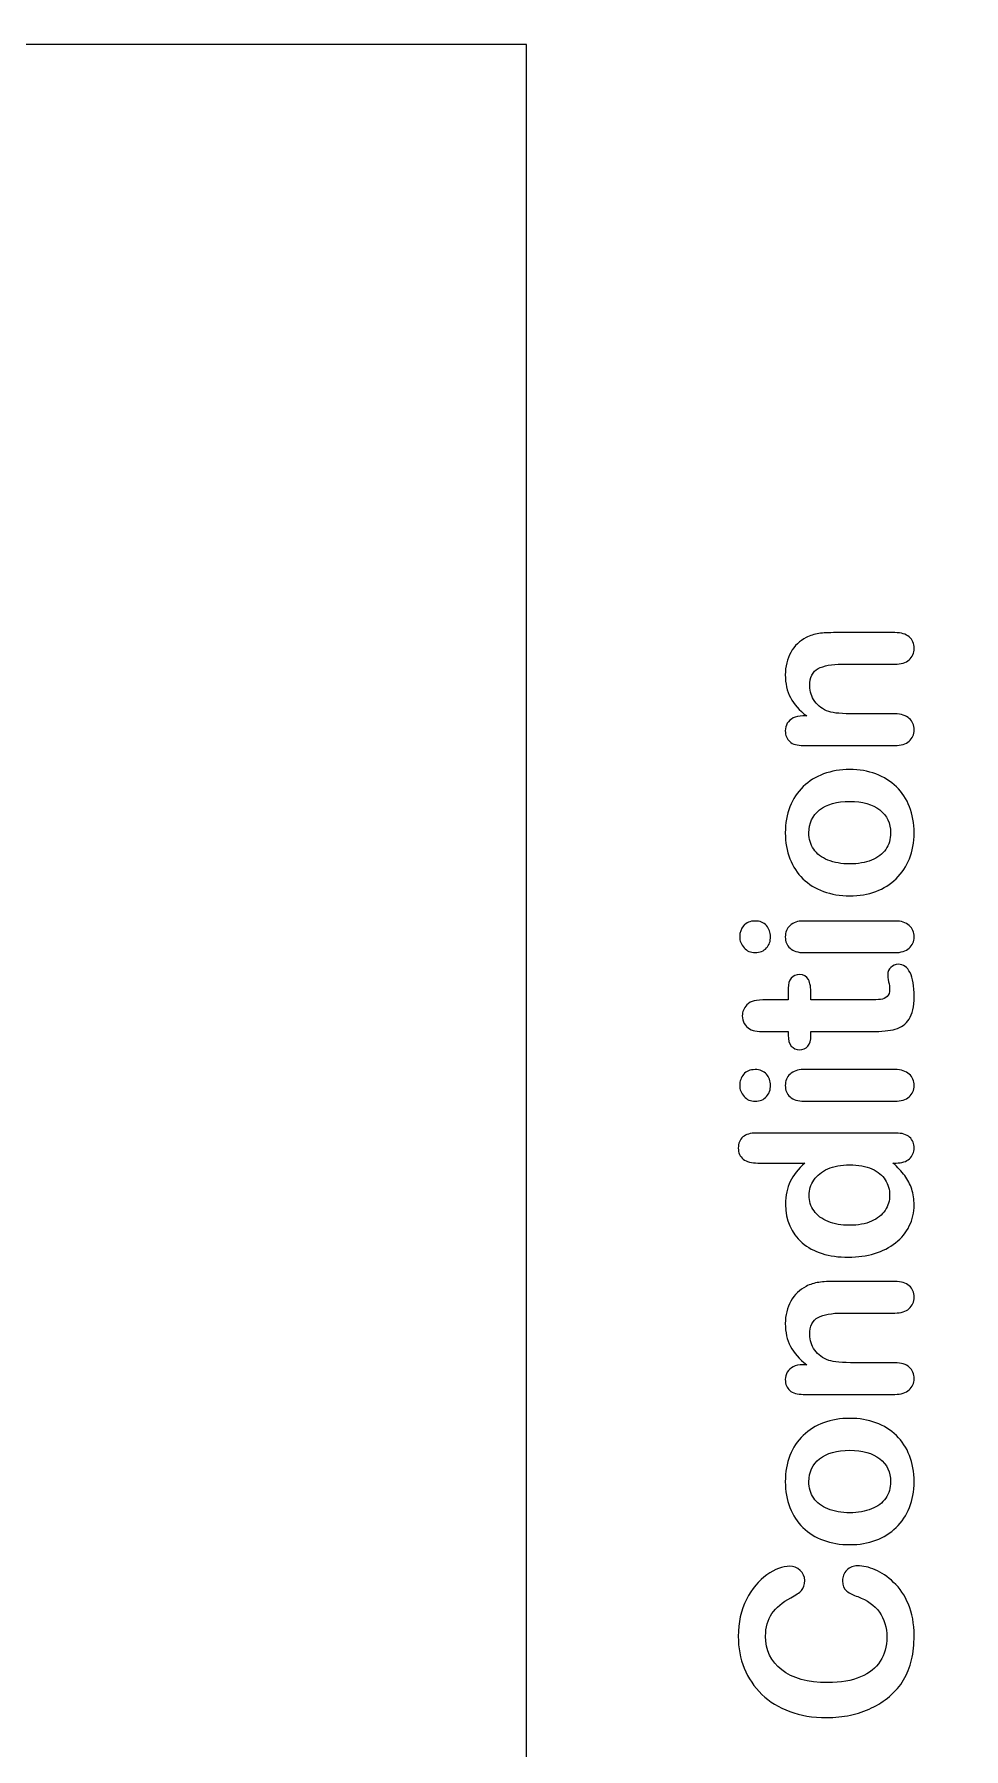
# Model space of a CAD drawing. Header units: inches. Extents: x -11.2 to 11.8, y -8.6 to 8.5.
# Drawn here: x -2.286 to -1.852, y 3.307 to 4.108 of the extents above; entities that cross this region are included whole.
import ezdxf

# ---------------------------------------------------------------- set-up
doc = ezdxf.new("R2010")
doc.units = ezdxf.units.IN
doc.header["$MEASUREMENT"] = 0
doc.layers.add('Tiny token holder', color=7, linetype='Continuous')

msp = doc.modelspace()

# ---------------------------------------------------------------- linework, layer by layer
at = {"layer": 'Tiny token holder', "color": 240, "lineweight": 9}
for points, knots in [([(-3.46482, 3.76611), (-3.46482, 3.76611), (-3.58981, 3.76611), (-3.58981, 3.76611), (-3.58981, 3.76611), (-3.58981, 3.76611), (-3.58981, 3.39111), (-3.58981, 3.39111), (-3.58981, 3.39111), (-3.58981, 3.39111), (-3.46482, 3.39111), (-3.46482, 3.39111), (-3.46482, 3.39111), (-3.46482, 3.39111), (-3.46482, 2.76611), (-3.46482, 2.76611), (-3.46482, 2.76611), (-3.46482, 2.76611), (-1.49749, 2.76611), (-1.49749, 2.76611), (-1.49749, 2.76611), (-1.49749, 2.76611), (-1.4975, 2.64111), (-1.4975, 2.64111), (-1.4975, 2.64111), (-1.4975, 2.64111), (-1.1225, 2.64111), (-1.1225, 2.64111), (-1.1225, 2.64111), (-1.1225, 2.64111), (-1.12249, 2.76611), (-1.12249, 2.76611), (-1.12249, 2.76611), (-1.12249, 2.76611), (-0.11482, 2.76611), (-0.11482, 2.76611), (-0.11482, 2.76611), (-0.11482, 2.76611), (-0.11482, 3.39111), (-0.11482, 3.39111), (-0.11482, 3.39111), (-0.11482, 3.39111), (0.01017, 3.39111), (0.01017, 3.39111), (0.01017, 3.39111), (0.01017, 3.39111), (0.01017, 3.76611), (0.01017, 3.76611), (0.01017, 3.76611), (0.01017, 3.76611), (-0.11482, 3.76611), (-0.11482, 3.76611), (-0.11482, 3.76611), (-0.11482, 3.76611), (-0.11482, 4.39111), (-0.11482, 4.39111), (-0.11482, 4.39111), (-0.11482, 4.39111), (-1.1225, 4.39111), (-1.1225, 4.39111), (-1.1225, 4.39111), (-1.1225, 4.39111), (-1.12249, 4.5161), (-1.12249, 4.5161), (-1.12249, 4.5161), (-1.12249, 4.5161), (-1.49749, 4.5161), (-1.49749, 4.5161), (-1.49749, 4.5161), (-1.49749, 4.5161), (-1.4975, 4.39111), (-1.4975, 4.39111), (-1.4975, 4.39111), (-1.4975, 4.39111), (-3.46482, 4.39111), (-3.46482, 4.39111), (-3.46482, 4.39111), (-3.46482, 4.39111), (-3.46482, 3.76611), (-3.46482, 3.76611)], [0, 0, 0, 0, 0.047619, 0.047619, 0.047619, 0.047619, 0.095238, 0.095238, 0.095238, 0.095238, 0.142857, 0.142857, 0.142857, 0.142857, 0.190476, 0.190476, 0.190476, 0.190476, 0.238095, 0.238095, 0.238095, 0.238095, 0.285714, 0.285714, 0.285714, 0.285714, 0.333333, 0.333333, 0.333333, 0.333333, 0.380952, 0.380952, 0.380952, 0.380952, 0.428571, 0.428571, 0.428571, 0.428571, 0.47619, 0.47619, 0.47619, 0.47619, 0.52381, 0.52381, 0.52381, 0.52381, 0.571429, 0.571429, 0.571429, 0.571429, 0.619048, 0.619048, 0.619048, 0.619048, 0.666667, 0.666667, 0.666667, 0.666667, 0.714286, 0.714286, 0.714286, 0.714286, 0.761905, 0.761905, 0.761905, 0.761905, 0.809524, 0.809524, 0.809524, 0.809524, 0.857143, 0.857143, 0.857143, 0.857143, 0.904762, 0.904762, 0.904762, 0.904762, 1, 1, 1, 1]), ([(-2.45608, 4.10361), (-2.45608, 4.10361), (-2.05608, 4.10361), (-2.05608, 4.10361), (-2.05608, 4.10361), (-2.05608, 4.10361), (-2.05608, 3.05361), (-2.05608, 3.05361), (-2.05608, 3.05361), (-2.05608, 3.05361), (-2.45608, 3.05361), (-2.45608, 3.05361), (-2.45608, 3.05361), (-2.45608, 3.05361), (-2.45608, 4.10361), (-2.45608, 4.10361)], [0, 0, 0, 0, 0.2, 0.2, 0.2, 0.2, 0.4, 0.4, 0.4, 0.4, 0.6, 0.6, 0.6, 0.6, 1, 1, 1, 1])]:
    msp.add_open_spline(points, degree=3, knots=knots, dxfattribs=at)
at = {"layer": 'Tiny token holder', "color": 250}
for points, knots in [([(-1.92691, 3.78981), (-1.92691, 3.78981), (-1.92511, 3.78981), (-1.92511, 3.78981), (-1.92511, 3.78981), (-1.92855, 3.79243), (-1.93107, 3.79528), (-1.93268, 3.79837), (-1.93268, 3.79837), (-1.93429, 3.80146), (-1.93509, 3.80502), (-1.93509, 3.80904), (-1.93509, 3.80904), (-1.93509, 3.81294), (-1.93424, 3.81643), (-1.93254, 3.81952), (-1.93254, 3.81952), (-1.93085, 3.82259), (-1.92844, 3.82489), (-1.92533, 3.82641), (-1.92533, 3.82641), (-1.92352, 3.82739), (-1.92157, 3.82802), (-1.91946, 3.82831), (-1.91946, 3.82831), (-1.91737, 3.82859), (-1.91468, 3.82874), (-1.91144, 3.82874), (-1.91144, 3.82874), (-1.91144, 3.82874), (-1.88387, 3.82874), (-1.88387, 3.82874), (-1.88387, 3.82874), (-1.88091, 3.82874), (-1.87867, 3.82806), (-1.87715, 3.8267), (-1.87715, 3.8267), (-1.87563, 3.82535), (-1.87487, 3.82357), (-1.87487, 3.82141), (-1.87487, 3.82141), (-1.87487, 3.8192), (-1.87565, 3.81741), (-1.8772, 3.81602), (-1.8772, 3.81602), (-1.87876, 3.81465), (-1.88098, 3.81396), (-1.88387, 3.81396), (-1.88387, 3.81396), (-1.88387, 3.81396), (-1.90857, 3.81396), (-1.90857, 3.81396), (-1.90857, 3.81396), (-1.91344, 3.81396), (-1.91718, 3.81328), (-1.91978, 3.81193), (-1.91978, 3.81193), (-1.92235, 3.81057), (-1.92365, 3.80787), (-1.92365, 3.80381), (-1.92365, 3.80381), (-1.92365, 3.80119), (-1.92287, 3.79878), (-1.92129, 3.79659), (-1.92129, 3.79659), (-1.91972, 3.79443), (-1.91755, 3.79283), (-1.91479, 3.79183), (-1.91479, 3.79183), (-1.91259, 3.79111), (-1.90848, 3.79074), (-1.90242, 3.79074), (-1.90242, 3.79074), (-1.90242, 3.79074), (-1.88387, 3.79074), (-1.88387, 3.79074), (-1.88387, 3.79074), (-1.88087, 3.79074), (-1.87863, 3.79004), (-1.87713, 3.78865), (-1.87713, 3.78865), (-1.87563, 3.78726), (-1.87487, 3.78546), (-1.87487, 3.78328), (-1.87487, 3.78328), (-1.87487, 3.78115), (-1.87565, 3.77939), (-1.8772, 3.77802), (-1.8772, 3.77802), (-1.87876, 3.77665), (-1.88098, 3.77596), (-1.88387, 3.77596), (-1.88387, 3.77596), (-1.88387, 3.77596), (-1.92668, 3.77596), (-1.92668, 3.77596), (-1.92668, 3.77596), (-1.9295, 3.77596), (-1.93161, 3.77657), (-1.933, 3.7778), (-1.933, 3.7778), (-1.93439, 3.77904), (-1.93509, 3.7807), (-1.93509, 3.78283), (-1.93509, 3.78283), (-1.93509, 3.78413), (-1.93478, 3.78531), (-1.93416, 3.78635), (-1.93416, 3.78635), (-1.93355, 3.78741), (-1.93263, 3.78824), (-1.93141, 3.78887), (-1.93141, 3.78887), (-1.93016, 3.7895), (-1.92866, 3.78981), (-1.92691, 3.78981)], [0, 0, 0, 0, 0.033333, 0.033333, 0.033333, 0.033333, 0.066667, 0.066667, 0.066667, 0.066667, 0.1, 0.1, 0.1, 0.1, 0.133333, 0.133333, 0.133333, 0.133333, 0.166667, 0.166667, 0.166667, 0.166667, 0.2, 0.2, 0.2, 0.2, 0.233333, 0.233333, 0.233333, 0.233333, 0.266667, 0.266667, 0.266667, 0.266667, 0.3, 0.3, 0.3, 0.3, 0.333333, 0.333333, 0.333333, 0.333333, 0.366667, 0.366667, 0.366667, 0.366667, 0.4, 0.4, 0.4, 0.4, 0.433333, 0.433333, 0.433333, 0.433333, 0.466667, 0.466667, 0.466667, 0.466667, 0.5, 0.5, 0.5, 0.5, 0.533333, 0.533333, 0.533333, 0.533333, 0.566667, 0.566667, 0.566667, 0.566667, 0.6, 0.6, 0.6, 0.6, 0.633333, 0.633333, 0.633333, 0.633333, 0.666667, 0.666667, 0.666667, 0.666667, 0.7, 0.7, 0.7, 0.7, 0.733333, 0.733333, 0.733333, 0.733333, 0.766667, 0.766667, 0.766667, 0.766667, 0.8, 0.8, 0.8, 0.8, 0.833333, 0.833333, 0.833333, 0.833333, 0.866667, 0.866667, 0.866667, 0.866667, 0.9, 0.9, 0.9, 0.9, 0.933333, 0.933333, 0.933333, 0.933333, 1, 1, 1, 1]), ([(-1.90496, 3.76474), (-1.90054, 3.76474), (-1.89648, 3.76406), (-1.89276, 3.76269), (-1.89276, 3.76269), (-1.88904, 3.7613), (-1.88583, 3.75931), (-1.88317, 3.7567), (-1.88317, 3.7567), (-1.88048, 3.75411), (-1.87844, 3.75098), (-1.87702, 3.74737), (-1.87702, 3.74737), (-1.87559, 3.74376), (-1.87487, 3.73969), (-1.87487, 3.73517), (-1.87487, 3.73517), (-1.87487, 3.73067), (-1.87559, 3.72663), (-1.87704, 3.72306), (-1.87704, 3.72306), (-1.87848, 3.71948), (-1.88055, 3.71637), (-1.88326, 3.71374), (-1.88326, 3.71374), (-1.88594, 3.71113), (-1.88913, 3.70913), (-1.89279, 3.70778), (-1.89279, 3.70778), (-1.89646, 3.70643), (-1.90054, 3.70574), (-1.90498, 3.70574), (-1.90498, 3.70574), (-1.90946, 3.70574), (-1.91357, 3.70643), (-1.91729, 3.7078), (-1.91729, 3.7078), (-1.92102, 3.70919), (-1.9242, 3.71115), (-1.92685, 3.71372), (-1.92685, 3.71372), (-1.92948, 3.7163), (-1.93152, 3.71941), (-1.93294, 3.72306), (-1.93294, 3.72306), (-1.93437, 3.7267), (-1.93509, 3.73074), (-1.93509, 3.73517), (-1.93509, 3.73517), (-1.93509, 3.73965), (-1.93437, 3.74372), (-1.93292, 3.74737), (-1.93292, 3.74737), (-1.93148, 3.75102), (-1.92941, 3.75415), (-1.92672, 3.75676), (-1.92672, 3.75676), (-1.92405, 3.75937), (-1.92087, 3.76135), (-1.91717, 3.7627), (-1.91717, 3.7627), (-1.91348, 3.76406), (-1.90941, 3.76474), (-1.90496, 3.76474)], [0, 0, 0, 0, 0.058824, 0.058824, 0.058824, 0.058824, 0.117647, 0.117647, 0.117647, 0.117647, 0.176471, 0.176471, 0.176471, 0.176471, 0.235294, 0.235294, 0.235294, 0.235294, 0.294118, 0.294118, 0.294118, 0.294118, 0.352941, 0.352941, 0.352941, 0.352941, 0.411765, 0.411765, 0.411765, 0.411765, 0.470588, 0.470588, 0.470588, 0.470588, 0.529412, 0.529412, 0.529412, 0.529412, 0.588235, 0.588235, 0.588235, 0.588235, 0.647059, 0.647059, 0.647059, 0.647059, 0.705882, 0.705882, 0.705882, 0.705882, 0.764706, 0.764706, 0.764706, 0.764706, 0.823529, 0.823529, 0.823529, 0.823529, 0.882353, 0.882353, 0.882353, 0.882353, 1, 1, 1, 1]), ([(-1.90496, 3.74985), (-1.91098, 3.74985), (-1.91568, 3.74852), (-1.91905, 3.74587), (-1.91905, 3.74587), (-1.92241, 3.7432), (-1.92409, 3.73965), (-1.92409, 3.73517), (-1.92409, 3.73517), (-1.92409, 3.73226), (-1.92333, 3.72972), (-1.92183, 3.72752), (-1.92183, 3.72752), (-1.92033, 3.72531), (-1.91813, 3.72361), (-1.9152, 3.72243), (-1.9152, 3.72243), (-1.91228, 3.72122), (-1.90885, 3.72063), (-1.90496, 3.72063), (-1.90496, 3.72063), (-1.90109, 3.72063), (-1.8977, 3.72122), (-1.89481, 3.72239), (-1.89481, 3.72239), (-1.89192, 3.72357), (-1.8897, 3.72524), (-1.88817, 3.72743), (-1.88817, 3.72743), (-1.88663, 3.72961), (-1.88587, 3.7322), (-1.88587, 3.73517), (-1.88587, 3.73517), (-1.88587, 3.73965), (-1.88755, 3.7432), (-1.89094, 3.74587), (-1.89094, 3.74587), (-1.89431, 3.74852), (-1.89898, 3.74985), (-1.90496, 3.74985)], [0, 0, 0, 0, 0.090909, 0.090909, 0.090909, 0.090909, 0.181818, 0.181818, 0.181818, 0.181818, 0.272727, 0.272727, 0.272727, 0.272727, 0.363636, 0.363636, 0.363636, 0.363636, 0.454545, 0.454545, 0.454545, 0.454545, 0.545455, 0.545455, 0.545455, 0.545455, 0.636364, 0.636364, 0.636364, 0.636364, 0.727273, 0.727273, 0.727273, 0.727273, 0.818182, 0.818182, 0.818182, 0.818182, 1, 1, 1, 1]), ([(-1.94198, 3.68665), (-1.94198, 3.68459), (-1.94261, 3.68283), (-1.94387, 3.68137), (-1.94387, 3.68137), (-1.94513, 3.67991), (-1.94692, 3.67919), (-1.94924, 3.67919), (-1.94924, 3.67919), (-1.95131, 3.67919), (-1.95304, 3.67993), (-1.95439, 3.68143), (-1.95439, 3.68143), (-1.95574, 3.68293), (-1.95642, 3.68467), (-1.95642, 3.68665), (-1.95642, 3.68665), (-1.95642, 3.68857), (-1.95581, 3.69026), (-1.95459, 3.69174), (-1.95459, 3.69174), (-1.95335, 3.69322), (-1.95157, 3.69396), (-1.94924, 3.69396), (-1.94924, 3.69396), (-1.94696, 3.69396), (-1.94518, 3.69324), (-1.94391, 3.6918), (-1.94391, 3.6918), (-1.94263, 3.69035), (-1.94198, 3.68865), (-1.94198, 3.68665)], [0, 0, 0, 0, 0.111111, 0.111111, 0.111111, 0.111111, 0.222222, 0.222222, 0.222222, 0.222222, 0.333333, 0.333333, 0.333333, 0.333333, 0.444444, 0.444444, 0.444444, 0.444444, 0.555556, 0.555556, 0.555556, 0.555556, 0.666667, 0.666667, 0.666667, 0.666667, 0.777778, 0.777778, 0.777778, 0.777778, 1, 1, 1, 1]), ([(-1.92668, 3.69396), (-1.92668, 3.69396), (-1.88387, 3.69396), (-1.88387, 3.69396), (-1.88387, 3.69396), (-1.88091, 3.69396), (-1.87867, 3.69326), (-1.87715, 3.69185), (-1.87715, 3.69185), (-1.87563, 3.69044), (-1.87487, 3.68867), (-1.87487, 3.6865), (-1.87487, 3.6865), (-1.87487, 3.68433), (-1.87565, 3.68257), (-1.8772, 3.68122), (-1.8772, 3.68122), (-1.87876, 3.67987), (-1.88098, 3.67919), (-1.88387, 3.67919), (-1.88387, 3.67919), (-1.88387, 3.67919), (-1.92624, 3.67919), (-1.92624, 3.67919), (-1.92624, 3.67919), (-1.92918, 3.67919), (-1.93139, 3.67987), (-1.93287, 3.68122), (-1.93287, 3.68122), (-1.93435, 3.68257), (-1.93509, 3.68433), (-1.93509, 3.6865), (-1.93509, 3.6865), (-1.93509, 3.68867), (-1.93435, 3.69044), (-1.93287, 3.69185), (-1.93287, 3.69185), (-1.93139, 3.69326), (-1.92931, 3.69396), (-1.92668, 3.69396)], [0, 0, 0, 0, 0.090909, 0.090909, 0.090909, 0.090909, 0.181818, 0.181818, 0.181818, 0.181818, 0.272727, 0.272727, 0.272727, 0.272727, 0.363636, 0.363636, 0.363636, 0.363636, 0.454545, 0.454545, 0.454545, 0.454545, 0.545455, 0.545455, 0.545455, 0.545455, 0.636364, 0.636364, 0.636364, 0.636364, 0.727273, 0.727273, 0.727273, 0.727273, 0.818182, 0.818182, 0.818182, 0.818182, 1, 1, 1, 1]), ([(-1.93376, 3.64067), (-1.93376, 3.64067), (-1.93376, 3.6423), (-1.93376, 3.6423), (-1.93376, 3.6423), (-1.93376, 3.6423), (-1.94266, 3.6423), (-1.94266, 3.6423), (-1.94266, 3.6423), (-1.94505, 3.6423), (-1.94692, 3.64235), (-1.94828, 3.64248), (-1.94828, 3.64248), (-1.94965, 3.64261), (-1.95081, 3.64296), (-1.95178, 3.64354), (-1.95178, 3.64354), (-1.95279, 3.64411), (-1.95363, 3.64494), (-1.95426, 3.64604), (-1.95426, 3.64604), (-1.95489, 3.64711), (-1.9552, 3.64831), (-1.9552, 3.64967), (-1.9552, 3.64967), (-1.9552, 3.65154), (-1.9545, 3.65322), (-1.95309, 3.65474), (-1.95309, 3.65474), (-1.95215, 3.65576), (-1.951, 3.65639), (-1.94963, 3.65667), (-1.94963, 3.65667), (-1.94828, 3.65694), (-1.94635, 3.65707), (-1.94385, 3.65707), (-1.94385, 3.65707), (-1.94385, 3.65707), (-1.93376, 3.65707), (-1.93376, 3.65707), (-1.93376, 3.65707), (-1.93376, 3.65707), (-1.93376, 3.6625), (-1.93376, 3.6625), (-1.93376, 3.6625), (-1.93376, 3.66459), (-1.93326, 3.6662), (-1.93228, 3.6673), (-1.93228, 3.6673), (-1.93128, 3.66841), (-1.93, 3.66896), (-1.92846, 3.66896), (-1.92846, 3.66896), (-1.92646, 3.66896), (-1.92507, 3.66817), (-1.92428, 3.66659), (-1.92428, 3.66659), (-1.92348, 3.66502), (-1.92309, 3.66278), (-1.92309, 3.65983), (-1.92309, 3.65983), (-1.92309, 3.65983), (-1.92309, 3.65707), (-1.92309, 3.65707), (-1.92309, 3.65707), (-1.92309, 3.65707), (-1.89587, 3.65707), (-1.89587, 3.65707), (-1.89587, 3.65707), (-1.89355, 3.65707), (-1.89176, 3.65715), (-1.89052, 3.65731), (-1.89052, 3.65731), (-1.88928, 3.65748), (-1.88826, 3.65791), (-1.88748, 3.65861), (-1.88748, 3.65861), (-1.8867, 3.65933), (-1.88631, 3.66048), (-1.88631, 3.66207), (-1.88631, 3.66207), (-1.88631, 3.66293), (-1.88646, 3.66411), (-1.88678, 3.66559), (-1.88678, 3.66559), (-1.88707, 3.66707), (-1.88724, 3.66824), (-1.88724, 3.66906), (-1.88724, 3.66906), (-1.88724, 3.67026), (-1.88676, 3.67133), (-1.88579, 3.6723), (-1.88579, 3.6723), (-1.88483, 3.67326), (-1.88365, 3.67372), (-1.88224, 3.67372), (-1.88224, 3.67372), (-1.87985, 3.67372), (-1.87804, 3.67243), (-1.87678, 3.66983), (-1.87678, 3.66983), (-1.8755, 3.66722), (-1.87487, 3.66348), (-1.87487, 3.65859), (-1.87487, 3.65859), (-1.87487, 3.65396), (-1.87565, 3.65046), (-1.8772, 3.64809), (-1.8772, 3.64809), (-1.87876, 3.6457), (-1.88091, 3.64415), (-1.88367, 3.64341), (-1.88367, 3.64341), (-1.88641, 3.64267), (-1.89007, 3.6423), (-1.89467, 3.6423), (-1.89467, 3.6423), (-1.89467, 3.6423), (-1.92309, 3.6423), (-1.92309, 3.6423), (-1.92309, 3.6423), (-1.92309, 3.6423), (-1.92309, 3.64035), (-1.92309, 3.64035), (-1.92309, 3.64035), (-1.92309, 3.6382), (-1.92359, 3.63657), (-1.92461, 3.63546), (-1.92461, 3.63546), (-1.92561, 3.63433), (-1.92691, 3.63378), (-1.92846, 3.63378), (-1.92846, 3.63378), (-1.93, 3.63378), (-1.93128, 3.63437), (-1.93228, 3.63554), (-1.93228, 3.63554), (-1.93326, 3.63672), (-1.93376, 3.63843), (-1.93376, 3.64067)], [0, 0, 0, 0, 0.027778, 0.027778, 0.027778, 0.027778, 0.055556, 0.055556, 0.055556, 0.055556, 0.083333, 0.083333, 0.083333, 0.083333, 0.111111, 0.111111, 0.111111, 0.111111, 0.138889, 0.138889, 0.138889, 0.138889, 0.166667, 0.166667, 0.166667, 0.166667, 0.194444, 0.194444, 0.194444, 0.194444, 0.222222, 0.222222, 0.222222, 0.222222, 0.25, 0.25, 0.25, 0.25, 0.277778, 0.277778, 0.277778, 0.277778, 0.305556, 0.305556, 0.305556, 0.305556, 0.333333, 0.333333, 0.333333, 0.333333, 0.361111, 0.361111, 0.361111, 0.361111, 0.388889, 0.388889, 0.388889, 0.388889, 0.416667, 0.416667, 0.416667, 0.416667, 0.444444, 0.444444, 0.444444, 0.444444, 0.472222, 0.472222, 0.472222, 0.472222, 0.5, 0.5, 0.5, 0.5, 0.527778, 0.527778, 0.527778, 0.527778, 0.555556, 0.555556, 0.555556, 0.555556, 0.583333, 0.583333, 0.583333, 0.583333, 0.611111, 0.611111, 0.611111, 0.611111, 0.638889, 0.638889, 0.638889, 0.638889, 0.666667, 0.666667, 0.666667, 0.666667, 0.694444, 0.694444, 0.694444, 0.694444, 0.722222, 0.722222, 0.722222, 0.722222, 0.75, 0.75, 0.75, 0.75, 0.777778, 0.777778, 0.777778, 0.777778, 0.805556, 0.805556, 0.805556, 0.805556, 0.833333, 0.833333, 0.833333, 0.833333, 0.861111, 0.861111, 0.861111, 0.861111, 0.888889, 0.888889, 0.888889, 0.888889, 0.916667, 0.916667, 0.916667, 0.916667, 0.944444, 0.944444, 0.944444, 0.944444, 1, 1, 1, 1]), ([(-1.94198, 3.6172), (-1.94198, 3.61515), (-1.94261, 3.61339), (-1.94387, 3.61193), (-1.94387, 3.61193), (-1.94513, 3.61046), (-1.94692, 3.60974), (-1.94924, 3.60974), (-1.94924, 3.60974), (-1.95131, 3.60974), (-1.95304, 3.61048), (-1.95439, 3.61198), (-1.95439, 3.61198), (-1.95574, 3.61348), (-1.95642, 3.61522), (-1.95642, 3.6172), (-1.95642, 3.6172), (-1.95642, 3.61913), (-1.95581, 3.62081), (-1.95459, 3.6223), (-1.95459, 3.6223), (-1.95335, 3.62378), (-1.95157, 3.62452), (-1.94924, 3.62452), (-1.94924, 3.62452), (-1.94696, 3.62452), (-1.94518, 3.6238), (-1.94391, 3.62235), (-1.94391, 3.62235), (-1.94263, 3.62091), (-1.94198, 3.6192), (-1.94198, 3.6172)], [0, 0, 0, 0, 0.111111, 0.111111, 0.111111, 0.111111, 0.222222, 0.222222, 0.222222, 0.222222, 0.333333, 0.333333, 0.333333, 0.333333, 0.444444, 0.444444, 0.444444, 0.444444, 0.555556, 0.555556, 0.555556, 0.555556, 0.666667, 0.666667, 0.666667, 0.666667, 0.777778, 0.777778, 0.777778, 0.777778, 1, 1, 1, 1]), ([(-1.92668, 3.62452), (-1.92668, 3.62452), (-1.88387, 3.62452), (-1.88387, 3.62452), (-1.88387, 3.62452), (-1.88091, 3.62452), (-1.87867, 3.62381), (-1.87715, 3.62241), (-1.87715, 3.62241), (-1.87563, 3.621), (-1.87487, 3.61922), (-1.87487, 3.61706), (-1.87487, 3.61706), (-1.87487, 3.61489), (-1.87565, 3.61313), (-1.8772, 3.61178), (-1.8772, 3.61178), (-1.87876, 3.61043), (-1.88098, 3.60974), (-1.88387, 3.60974), (-1.88387, 3.60974), (-1.88387, 3.60974), (-1.92624, 3.60974), (-1.92624, 3.60974), (-1.92624, 3.60974), (-1.92918, 3.60974), (-1.93139, 3.61043), (-1.93287, 3.61178), (-1.93287, 3.61178), (-1.93435, 3.61313), (-1.93509, 3.61489), (-1.93509, 3.61706), (-1.93509, 3.61706), (-1.93509, 3.61922), (-1.93435, 3.621), (-1.93287, 3.62241), (-1.93287, 3.62241), (-1.93139, 3.62381), (-1.92931, 3.62452), (-1.92668, 3.62452)], [0, 0, 0, 0, 0.090909, 0.090909, 0.090909, 0.090909, 0.181818, 0.181818, 0.181818, 0.181818, 0.272727, 0.272727, 0.272727, 0.272727, 0.363636, 0.363636, 0.363636, 0.363636, 0.454545, 0.454545, 0.454545, 0.454545, 0.545455, 0.545455, 0.545455, 0.545455, 0.636364, 0.636364, 0.636364, 0.636364, 0.727273, 0.727273, 0.727273, 0.727273, 0.818182, 0.818182, 0.818182, 0.818182, 1, 1, 1, 1]), ([(-1.88333, 3.58085), (-1.88333, 3.58085), (-1.8848, 3.58085), (-1.8848, 3.58085), (-1.8848, 3.58085), (-1.88252, 3.57887), (-1.88067, 3.57691), (-1.87924, 3.57496), (-1.87924, 3.57496), (-1.87781, 3.57304), (-1.87672, 3.57093), (-1.87598, 3.56867), (-1.87598, 3.56867), (-1.87524, 3.56641), (-1.87487, 3.56394), (-1.87487, 3.56126), (-1.87487, 3.56126), (-1.87487, 3.55772), (-1.87563, 3.55444), (-1.87713, 3.55143), (-1.87713, 3.55143), (-1.87863, 3.54841), (-1.88076, 3.54578), (-1.88355, 3.54357), (-1.88355, 3.54357), (-1.88633, 3.54137), (-1.88961, 3.5397), (-1.89337, 3.53856), (-1.89337, 3.53856), (-1.89713, 3.53743), (-1.9012, 3.53685), (-1.90557, 3.53685), (-1.90557, 3.53685), (-1.91483, 3.53685), (-1.92205, 3.53911), (-1.92722, 3.54363), (-1.92722, 3.54363), (-1.93239, 3.54815), (-1.93498, 3.55411), (-1.93498, 3.56148), (-1.93498, 3.56148), (-1.93498, 3.56576), (-1.93424, 3.56935), (-1.93278, 3.57228), (-1.93278, 3.57228), (-1.93131, 3.5752), (-1.92905, 3.57807), (-1.926, 3.58085), (-1.926, 3.58085), (-1.926, 3.58085), (-1.94787, 3.58085), (-1.94787, 3.58085), (-1.94787, 3.58085), (-1.95091, 3.58085), (-1.9532, 3.58146), (-1.95476, 3.58267), (-1.95476, 3.58267), (-1.95631, 3.58389), (-1.95709, 3.58561), (-1.95709, 3.58785), (-1.95709, 3.58785), (-1.95709, 3.59009), (-1.95637, 3.59181), (-1.95494, 3.59304), (-1.95494, 3.59304), (-1.95352, 3.59424), (-1.95141, 3.59485), (-1.94863, 3.59485), (-1.94863, 3.59485), (-1.94863, 3.59485), (-1.88333, 3.59485), (-1.88333, 3.59485), (-1.88333, 3.59485), (-1.88052, 3.59485), (-1.87839, 3.5942), (-1.87698, 3.59291), (-1.87698, 3.59291), (-1.87557, 3.59159), (-1.87487, 3.58991), (-1.87487, 3.58785), (-1.87487, 3.58785), (-1.87487, 3.58583), (-1.87561, 3.58415), (-1.87707, 3.58283), (-1.87707, 3.58283), (-1.87854, 3.58152), (-1.88061, 3.58085), (-1.88333, 3.58085)], [0, 0, 0, 0, 0.043478, 0.043478, 0.043478, 0.043478, 0.086957, 0.086957, 0.086957, 0.086957, 0.130435, 0.130435, 0.130435, 0.130435, 0.173913, 0.173913, 0.173913, 0.173913, 0.217391, 0.217391, 0.217391, 0.217391, 0.26087, 0.26087, 0.26087, 0.26087, 0.304348, 0.304348, 0.304348, 0.304348, 0.347826, 0.347826, 0.347826, 0.347826, 0.391304, 0.391304, 0.391304, 0.391304, 0.434783, 0.434783, 0.434783, 0.434783, 0.478261, 0.478261, 0.478261, 0.478261, 0.521739, 0.521739, 0.521739, 0.521739, 0.565217, 0.565217, 0.565217, 0.565217, 0.608696, 0.608696, 0.608696, 0.608696, 0.652174, 0.652174, 0.652174, 0.652174, 0.695652, 0.695652, 0.695652, 0.695652, 0.73913, 0.73913, 0.73913, 0.73913, 0.782609, 0.782609, 0.782609, 0.782609, 0.826087, 0.826087, 0.826087, 0.826087, 0.869565, 0.869565, 0.869565, 0.869565, 0.913043, 0.913043, 0.913043, 0.913043, 1, 1, 1, 1]), ([(-1.90507, 3.55174), (-1.90105, 3.55174), (-1.89765, 3.55237), (-1.89481, 3.55361), (-1.89481, 3.55361), (-1.892, 3.55485), (-1.88989, 3.55656), (-1.88846, 3.55874), (-1.88846, 3.55874), (-1.88704, 3.56091), (-1.88631, 3.56328), (-1.88631, 3.56583), (-1.88631, 3.56583), (-1.88631, 3.56844), (-1.887, 3.57081), (-1.88835, 3.57296), (-1.88835, 3.57296), (-1.8897, 3.57511), (-1.89178, 3.57683), (-1.89457, 3.57811), (-1.89457, 3.57811), (-1.89739, 3.57939), (-1.90087, 3.58004), (-1.90507, 3.58004), (-1.90507, 3.58004), (-1.909, 3.58004), (-1.91239, 3.57939), (-1.91522, 3.57811), (-1.91522, 3.57811), (-1.91807, 3.57683), (-1.92024, 3.57509), (-1.92174, 3.57291), (-1.92174, 3.57291), (-1.92324, 3.57072), (-1.92398, 3.56833), (-1.92398, 3.56572), (-1.92398, 3.56572), (-1.92398, 3.56302), (-1.92322, 3.56059), (-1.92168, 3.55846), (-1.92168, 3.55846), (-1.92015, 3.55633), (-1.91794, 3.55469), (-1.91507, 3.5535), (-1.91507, 3.5535), (-1.91218, 3.55233), (-1.90885, 3.55174), (-1.90507, 3.55174)], [0, 0, 0, 0, 0.076923, 0.076923, 0.076923, 0.076923, 0.153846, 0.153846, 0.153846, 0.153846, 0.230769, 0.230769, 0.230769, 0.230769, 0.307692, 0.307692, 0.307692, 0.307692, 0.384615, 0.384615, 0.384615, 0.384615, 0.461538, 0.461538, 0.461538, 0.461538, 0.538462, 0.538462, 0.538462, 0.538462, 0.615385, 0.615385, 0.615385, 0.615385, 0.692308, 0.692308, 0.692308, 0.692308, 0.769231, 0.769231, 0.769231, 0.769231, 0.846154, 0.846154, 0.846154, 0.846154, 1, 1, 1, 1]), ([(-1.92691, 3.48659), (-1.92691, 3.48659), (-1.92511, 3.48659), (-1.92511, 3.48659), (-1.92511, 3.48659), (-1.92855, 3.4892), (-1.93107, 3.49206), (-1.93268, 3.49515), (-1.93268, 3.49515), (-1.93429, 3.49824), (-1.93509, 3.5018), (-1.93509, 3.50581), (-1.93509, 3.50581), (-1.93509, 3.50972), (-1.93424, 3.5132), (-1.93254, 3.5163), (-1.93254, 3.5163), (-1.93085, 3.51937), (-1.92844, 3.52167), (-1.92533, 3.52319), (-1.92533, 3.52319), (-1.92352, 3.52417), (-1.92157, 3.5248), (-1.91946, 3.52509), (-1.91946, 3.52509), (-1.91737, 3.52537), (-1.91468, 3.52552), (-1.91144, 3.52552), (-1.91144, 3.52552), (-1.91144, 3.52552), (-1.88387, 3.52552), (-1.88387, 3.52552), (-1.88387, 3.52552), (-1.88091, 3.52552), (-1.87867, 3.52483), (-1.87715, 3.52348), (-1.87715, 3.52348), (-1.87563, 3.52213), (-1.87487, 3.52035), (-1.87487, 3.51819), (-1.87487, 3.51819), (-1.87487, 3.51598), (-1.87565, 3.51419), (-1.8772, 3.5128), (-1.8772, 3.5128), (-1.87876, 3.51143), (-1.88098, 3.51074), (-1.88387, 3.51074), (-1.88387, 3.51074), (-1.88387, 3.51074), (-1.90857, 3.51074), (-1.90857, 3.51074), (-1.90857, 3.51074), (-1.91344, 3.51074), (-1.91718, 3.51006), (-1.91978, 3.5087), (-1.91978, 3.5087), (-1.92235, 3.50735), (-1.92365, 3.50465), (-1.92365, 3.50059), (-1.92365, 3.50059), (-1.92365, 3.49796), (-1.92287, 3.49556), (-1.92129, 3.49337), (-1.92129, 3.49337), (-1.91972, 3.4912), (-1.91755, 3.48961), (-1.91479, 3.48861), (-1.91479, 3.48861), (-1.91259, 3.48789), (-1.90848, 3.48752), (-1.90242, 3.48752), (-1.90242, 3.48752), (-1.90242, 3.48752), (-1.88387, 3.48752), (-1.88387, 3.48752), (-1.88387, 3.48752), (-1.88087, 3.48752), (-1.87863, 3.48681), (-1.87713, 3.48543), (-1.87713, 3.48543), (-1.87563, 3.48404), (-1.87487, 3.48224), (-1.87487, 3.48006), (-1.87487, 3.48006), (-1.87487, 3.47793), (-1.87565, 3.47617), (-1.8772, 3.4748), (-1.8772, 3.4748), (-1.87876, 3.47343), (-1.88098, 3.47274), (-1.88387, 3.47274), (-1.88387, 3.47274), (-1.88387, 3.47274), (-1.92668, 3.47274), (-1.92668, 3.47274), (-1.92668, 3.47274), (-1.9295, 3.47274), (-1.93161, 3.47335), (-1.933, 3.47457), (-1.933, 3.47457), (-1.93439, 3.47581), (-1.93509, 3.47748), (-1.93509, 3.47961), (-1.93509, 3.47961), (-1.93509, 3.48091), (-1.93478, 3.48209), (-1.93416, 3.48313), (-1.93416, 3.48313), (-1.93355, 3.48419), (-1.93263, 3.48502), (-1.93141, 3.48565), (-1.93141, 3.48565), (-1.93016, 3.48628), (-1.92866, 3.48659), (-1.92691, 3.48659)], [0, 0, 0, 0, 0.033333, 0.033333, 0.033333, 0.033333, 0.066667, 0.066667, 0.066667, 0.066667, 0.1, 0.1, 0.1, 0.1, 0.133333, 0.133333, 0.133333, 0.133333, 0.166667, 0.166667, 0.166667, 0.166667, 0.2, 0.2, 0.2, 0.2, 0.233333, 0.233333, 0.233333, 0.233333, 0.266667, 0.266667, 0.266667, 0.266667, 0.3, 0.3, 0.3, 0.3, 0.333333, 0.333333, 0.333333, 0.333333, 0.366667, 0.366667, 0.366667, 0.366667, 0.4, 0.4, 0.4, 0.4, 0.433333, 0.433333, 0.433333, 0.433333, 0.466667, 0.466667, 0.466667, 0.466667, 0.5, 0.5, 0.5, 0.5, 0.533333, 0.533333, 0.533333, 0.533333, 0.566667, 0.566667, 0.566667, 0.566667, 0.6, 0.6, 0.6, 0.6, 0.633333, 0.633333, 0.633333, 0.633333, 0.666667, 0.666667, 0.666667, 0.666667, 0.7, 0.7, 0.7, 0.7, 0.733333, 0.733333, 0.733333, 0.733333, 0.766667, 0.766667, 0.766667, 0.766667, 0.8, 0.8, 0.8, 0.8, 0.833333, 0.833333, 0.833333, 0.833333, 0.866667, 0.866667, 0.866667, 0.866667, 0.9, 0.9, 0.9, 0.9, 0.933333, 0.933333, 0.933333, 0.933333, 1, 1, 1, 1]), ([(-1.90496, 3.46152), (-1.90054, 3.46152), (-1.89648, 3.46083), (-1.89276, 3.45946), (-1.89276, 3.45946), (-1.88904, 3.45807), (-1.88583, 3.45609), (-1.88317, 3.45348), (-1.88317, 3.45348), (-1.88048, 3.45089), (-1.87844, 3.44776), (-1.87702, 3.44415), (-1.87702, 3.44415), (-1.87559, 3.44054), (-1.87487, 3.43646), (-1.87487, 3.43194), (-1.87487, 3.43194), (-1.87487, 3.42744), (-1.87559, 3.42341), (-1.87704, 3.41983), (-1.87704, 3.41983), (-1.87848, 3.41626), (-1.88055, 3.41315), (-1.88326, 3.41052), (-1.88326, 3.41052), (-1.88594, 3.40791), (-1.88913, 3.40591), (-1.89279, 3.40456), (-1.89279, 3.40456), (-1.89646, 3.4032), (-1.90054, 3.40252), (-1.90498, 3.40252), (-1.90498, 3.40252), (-1.90946, 3.40252), (-1.91357, 3.4032), (-1.91729, 3.40457), (-1.91729, 3.40457), (-1.92102, 3.40596), (-1.9242, 3.40793), (-1.92685, 3.4105), (-1.92685, 3.4105), (-1.92948, 3.41307), (-1.93152, 3.41619), (-1.93294, 3.41983), (-1.93294, 3.41983), (-1.93437, 3.42348), (-1.93509, 3.42752), (-1.93509, 3.43194), (-1.93509, 3.43194), (-1.93509, 3.43643), (-1.93437, 3.4405), (-1.93292, 3.44415), (-1.93292, 3.44415), (-1.93148, 3.4478), (-1.92941, 3.45093), (-1.92672, 3.45354), (-1.92672, 3.45354), (-1.92405, 3.45615), (-1.92087, 3.45813), (-1.91717, 3.45948), (-1.91717, 3.45948), (-1.91348, 3.46083), (-1.90941, 3.46152), (-1.90496, 3.46152)], [0, 0, 0, 0, 0.058824, 0.058824, 0.058824, 0.058824, 0.117647, 0.117647, 0.117647, 0.117647, 0.176471, 0.176471, 0.176471, 0.176471, 0.235294, 0.235294, 0.235294, 0.235294, 0.294118, 0.294118, 0.294118, 0.294118, 0.352941, 0.352941, 0.352941, 0.352941, 0.411765, 0.411765, 0.411765, 0.411765, 0.470588, 0.470588, 0.470588, 0.470588, 0.529412, 0.529412, 0.529412, 0.529412, 0.588235, 0.588235, 0.588235, 0.588235, 0.647059, 0.647059, 0.647059, 0.647059, 0.705882, 0.705882, 0.705882, 0.705882, 0.764706, 0.764706, 0.764706, 0.764706, 0.823529, 0.823529, 0.823529, 0.823529, 0.882353, 0.882353, 0.882353, 0.882353, 1, 1, 1, 1]), ([(-1.90496, 3.44663), (-1.91098, 3.44663), (-1.91568, 3.4453), (-1.91905, 3.44265), (-1.91905, 3.44265), (-1.92241, 3.43998), (-1.92409, 3.43643), (-1.92409, 3.43194), (-1.92409, 3.43194), (-1.92409, 3.42904), (-1.92333, 3.4265), (-1.92183, 3.4243), (-1.92183, 3.4243), (-1.92033, 3.42209), (-1.91813, 3.42039), (-1.9152, 3.4192), (-1.9152, 3.4192), (-1.91228, 3.418), (-1.90885, 3.41741), (-1.90496, 3.41741), (-1.90496, 3.41741), (-1.90109, 3.41741), (-1.8977, 3.418), (-1.89481, 3.41917), (-1.89481, 3.41917), (-1.89192, 3.42035), (-1.8897, 3.42202), (-1.88817, 3.4242), (-1.88817, 3.4242), (-1.88663, 3.42639), (-1.88587, 3.42898), (-1.88587, 3.43194), (-1.88587, 3.43194), (-1.88587, 3.43643), (-1.88755, 3.43998), (-1.89094, 3.44265), (-1.89094, 3.44265), (-1.89431, 3.4453), (-1.89898, 3.44663), (-1.90496, 3.44663)], [0, 0, 0, 0, 0.090909, 0.090909, 0.090909, 0.090909, 0.181818, 0.181818, 0.181818, 0.181818, 0.272727, 0.272727, 0.272727, 0.272727, 0.363636, 0.363636, 0.363636, 0.363636, 0.454545, 0.454545, 0.454545, 0.454545, 0.545455, 0.545455, 0.545455, 0.545455, 0.636364, 0.636364, 0.636364, 0.636364, 0.727273, 0.727273, 0.727273, 0.727273, 0.818182, 0.818182, 0.818182, 0.818182, 1, 1, 1, 1]), ([(-1.90133, 3.39263), (-1.89879, 3.39263), (-1.89605, 3.39202), (-1.89311, 3.39076), (-1.89311, 3.39076), (-1.89017, 3.38952), (-1.88728, 3.38756), (-1.88444, 3.38487), (-1.88444, 3.38487), (-1.88159, 3.3822), (-1.8793, 3.37878), (-1.87752, 3.37463), (-1.87752, 3.37463), (-1.87576, 3.37046), (-1.87487, 3.36561), (-1.87487, 3.36007), (-1.87487, 3.36007), (-1.87487, 3.35589), (-1.87526, 3.35207), (-1.87605, 3.34863), (-1.87605, 3.34863), (-1.87685, 3.3452), (-1.87809, 3.34207), (-1.87978, 3.33928), (-1.87978, 3.33928), (-1.88144, 3.33648), (-1.88367, 3.33389), (-1.88641, 3.33154), (-1.88641, 3.33154), (-1.88891, 3.32945), (-1.89168, 3.32765), (-1.89478, 3.32617), (-1.89478, 3.32617), (-1.89787, 3.32469), (-1.90118, 3.32357), (-1.90468, 3.32283), (-1.90468, 3.32283), (-1.90818, 3.32209), (-1.91192, 3.32172), (-1.91587, 3.32172), (-1.91587, 3.32172), (-1.92226, 3.32172), (-1.928, 3.32265), (-1.93305, 3.32452), (-1.93305, 3.32452), (-1.93813, 3.32637), (-1.94246, 3.32906), (-1.94605, 3.33252), (-1.94605, 3.33252), (-1.94965, 3.336), (-1.95239, 3.34006), (-1.95428, 3.34472), (-1.95428, 3.34472), (-1.95615, 3.34939), (-1.95709, 3.35437), (-1.95709, 3.35965), (-1.95709, 3.35965), (-1.95709, 3.36609), (-1.95581, 3.37182), (-1.95324, 3.37685), (-1.95324, 3.37685), (-1.95068, 3.38187), (-1.9475, 3.38572), (-1.94372, 3.38841), (-1.94372, 3.38841), (-1.93994, 3.39107), (-1.93639, 3.39243), (-1.93302, 3.39243), (-1.93302, 3.39243), (-1.93116, 3.39243), (-1.92955, 3.39176), (-1.92813, 3.39046), (-1.92813, 3.39046), (-1.92672, 3.38917), (-1.92602, 3.38759), (-1.92602, 3.38574), (-1.92602, 3.38574), (-1.92602, 3.38369), (-1.92652, 3.38213), (-1.92748, 3.38111), (-1.92748, 3.38111), (-1.92846, 3.38007), (-1.93015, 3.37893), (-1.93254, 3.37767), (-1.93254, 3.37767), (-1.93648, 3.37556), (-1.93942, 3.37309), (-1.94139, 3.37026), (-1.94139, 3.37026), (-1.94333, 3.36741), (-1.94431, 3.36393), (-1.94431, 3.35976), (-1.94431, 3.35976), (-1.94431, 3.35313), (-1.94179, 3.34787), (-1.93678, 3.34395), (-1.93678, 3.34395), (-1.93174, 3.34002), (-1.92459, 3.33806), (-1.91533, 3.33806), (-1.91533, 3.33806), (-1.90915, 3.33806), (-1.904, 3.33893), (-1.89989, 3.34067), (-1.89989, 3.34067), (-1.89578, 3.34239), (-1.89272, 3.34485), (-1.89068, 3.34804), (-1.89068, 3.34804), (-1.88867, 3.35122), (-1.88765, 3.35494), (-1.88765, 3.35922), (-1.88765, 3.35922), (-1.88765, 3.36385), (-1.88879, 3.36776), (-1.89109, 3.37096), (-1.89109, 3.37096), (-1.89339, 3.37417), (-1.89676, 3.37657), (-1.90122, 3.3782), (-1.90122, 3.3782), (-1.90331, 3.37889), (-1.90502, 3.37974), (-1.90635, 3.38076), (-1.90635, 3.38076), (-1.90767, 3.38176), (-1.90833, 3.38339), (-1.90833, 3.38563), (-1.90833, 3.38563), (-1.90833, 3.38756), (-1.90767, 3.3892), (-1.90631, 3.39057), (-1.90631, 3.39057), (-1.90498, 3.39194), (-1.90331, 3.39263), (-1.90133, 3.39263)], [0, 0, 0, 0, 0.028571, 0.028571, 0.028571, 0.028571, 0.057143, 0.057143, 0.057143, 0.057143, 0.085714, 0.085714, 0.085714, 0.085714, 0.114286, 0.114286, 0.114286, 0.114286, 0.142857, 0.142857, 0.142857, 0.142857, 0.171429, 0.171429, 0.171429, 0.171429, 0.2, 0.2, 0.2, 0.2, 0.228571, 0.228571, 0.228571, 0.228571, 0.257143, 0.257143, 0.257143, 0.257143, 0.285714, 0.285714, 0.285714, 0.285714, 0.314286, 0.314286, 0.314286, 0.314286, 0.342857, 0.342857, 0.342857, 0.342857, 0.371429, 0.371429, 0.371429, 0.371429, 0.4, 0.4, 0.4, 0.4, 0.428571, 0.428571, 0.428571, 0.428571, 0.457143, 0.457143, 0.457143, 0.457143, 0.485714, 0.485714, 0.485714, 0.485714, 0.514286, 0.514286, 0.514286, 0.514286, 0.542857, 0.542857, 0.542857, 0.542857, 0.571429, 0.571429, 0.571429, 0.571429, 0.6, 0.6, 0.6, 0.6, 0.628571, 0.628571, 0.628571, 0.628571, 0.657143, 0.657143, 0.657143, 0.657143, 0.685714, 0.685714, 0.685714, 0.685714, 0.714286, 0.714286, 0.714286, 0.714286, 0.742857, 0.742857, 0.742857, 0.742857, 0.771429, 0.771429, 0.771429, 0.771429, 0.8, 0.8, 0.8, 0.8, 0.828571, 0.828571, 0.828571, 0.828571, 0.857143, 0.857143, 0.857143, 0.857143, 0.885714, 0.885714, 0.885714, 0.885714, 0.914286, 0.914286, 0.914286, 0.914286, 0.942857, 0.942857, 0.942857, 0.942857, 1, 1, 1, 1])]:
    msp.add_open_spline(points, degree=3, knots=knots, dxfattribs=at)

doc.saveas('drawing.dxf')
